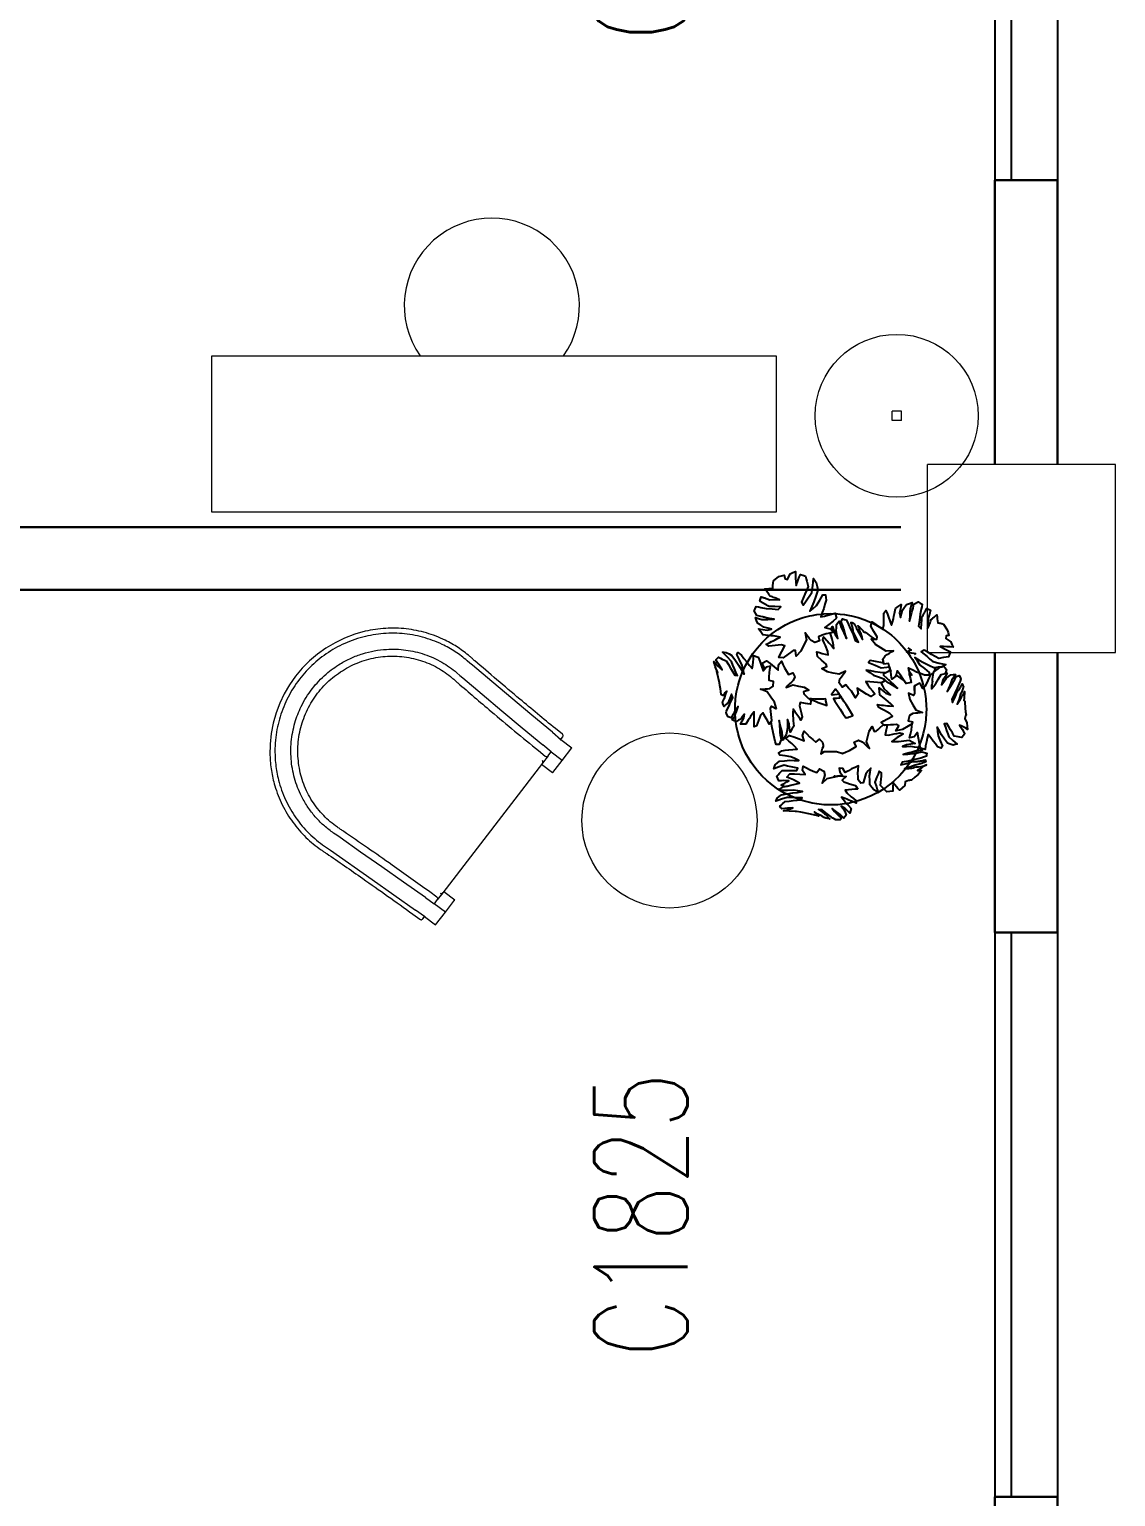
# Model space of a CAD drawing. Header units: inches. Extents: x 675 to 51927, y 19035 to 68555.
# Drawn here: x 40539 to 44005, y 31198 to 35879 of the extents above; entities that cross this region are included whole.
import ezdxf

# ---------------------------------------------------------------- set-up
doc = ezdxf.new("R2010")
doc.units = ezdxf.units.IN
doc.header["$LTSCALE"] = 0.5
doc.header["$MEASUREMENT"] = 0
for name, color, linetype in [('00 plants', 87, 'Continuous'), ('Window Exterior', 2, 'Continuous'), ('WINDOW_TEXT', 7, 'Continuous')]:
    doc.layers.add(name, color=color, linetype=linetype)
for name, color, linetype, lineweight in [('00I-FURN', 30, 'Continuous', 9), ('A-DETL-GENF', 92, 'Continuous', 5), ('Column', 192, 'Continuous', 13), ('G-IMPT', 8, 'Continuous', 9), ('Wall', 113, 'Continuous', 50)]:
    doc.layers.add(name, color=color, linetype=linetype, lineweight=lineweight)
doc.styles.add('_TCH_WINDOW', font='SIMPLEX', dxfattribs={"height": 3.5, "bigfont": 'GBCBIG'})

# ---------------------------------------------------------------- blocks, each defined once
blk = doc.blocks.new('$WINLIB2D$00000004')
at = {"color": 0}
for points in [[(-0.5, 0.5), (-0.5, -0.5)], [(-0.5, 0.5), (0.5, 0.5)], [(0.5, -0.5), (0.5, 0.5)], [(-0.5, 0.2406), (0.5, 0.2406)], [(-0.5, -0.5), (0.5, -0.5)]]:
    blk.add_lwpolyline(points, dxfattribs=at)

msp = doc.modelspace()

# ---------------------------------------------------------------- linework, layer by layer
at = {"layer": '00 plants', "flags": 128}
for points in [[(43113.9, 34000.6), (43103.6, 33991), (43090.4, 33980.9), (43077.1, 33970.6), (43094.6, 33966.9), (43105.1, 33955.8), (43093.2, 33953.3), (43081.4, 33950.6), (43069, 33946.2), (43056.7, 33941.6), (43060.7, 33928.1), (43045.1, 33923.1), (43033.3, 33929), (43028.5, 33935.2), (43023.8, 33941.4), (43019.2, 33947.5), (43014.6, 33953.6), (43018.5, 33931.4), (43009.6, 33913.5), (43000.9, 33895.9), (42985.8, 33879.8), (42984, 33898.1), (42975.9, 33897.5), (42968, 33891.7), (42960.2, 33885.9), (42944.5, 33873.8), (42930.3, 33875.1), (42935, 33884.5), (42939.7, 33893.9), (42949.3, 33912.7), (42938.2, 33915.5), (42918.6, 33913.2), (42908.7, 33912.2), (42898.5, 33911.2), (42889.6, 33917.6), (42895.5, 33920.4), (42901.3, 33923.2), (42907, 33926), (42912.6, 33928.9), (42918.2, 33931.7), (42923.7, 33934.5), (42934.7, 33940.2), (42923.9, 33942.1), (42913.2, 33944.1), (42904.8, 33944.9), (42896.5, 33945.8), (42879.7, 33947.7), (42872.7, 33957), (42865.9, 33966.3), (42879.2, 33964.5), (42892.7, 33962.7), (42907.5, 33966.1), (42894.9, 33968.9), (42882.5, 33971.8), (42873, 33978), (42863.8, 33984.1), (42859.5, 33993.4), (42855.6, 34002.5), (42865.7, 33999.4), (42876.4, 33996.2), (42885.9, 33996.5), (42895.5, 33996.7), (42915.1, 33997.1), (42900.7, 34000.2), (42886.5, 34003.3), (42883.1, 34004), (42881.3, 34004.4), (42879.6, 34004.8), (42872.9, 34006.3), (42859.7, 34009.1), (42851.5, 34023.8), (42854.5, 34030.9), (42857.7, 34037.9), (42865.5, 34036.5), (42873.5, 34034.9), (42890.1, 34031.5), (42909.1, 34030), (42928.6, 34028), (42936.4, 34037), (42917.8, 34037.6), (42908.6, 34037.7), (42899.6, 34037.7), (42895.6, 34040), (42891.7, 34042.3), (42887.9, 34044.5), (42886, 34045.5), (42884.1, 34046.6), (42882.2, 34047.7), (42880.3, 34048.7), (42878.5, 34049.7), (42876.6, 34050.7), (42874.8, 34051.7), (42873, 34052.7), (42871.2, 34053.7), (42869.4, 34054.7), (42871.4, 34061.9), (42873.9, 34069.1), (42877.1, 34068.1), (42878.7, 34067.6), (42880.4, 34067.1), (42882, 34066.5), (42883.6, 34066), (42885.3, 34065.4), (42886.9, 34064.8), (42888.6, 34064.2), (42890.2, 34063.6), (42893.5, 34062.4), (42896.9, 34061.1), (42900.2, 34059.7), (42916.3, 34059.8), (42932.7, 34059), (42925, 34062.5), (42921.3, 34064.2), (42917.5, 34065.7), (42913.8, 34067.2), (42910.1, 34068.6), (42906.3, 34069.9), (42902.6, 34071.1), (42901.5, 34072.6), (42900.4, 34074.1), (42899.3, 34075.6), (42898.3, 34077.1), (42894.1, 34083), (42890, 34088.7), (42889, 34090.1), (42888, 34091.4), (42886.9, 34092.8), (42885.9, 34094.1), (42892.2, 34094.7), (42898.5, 34095.3), (42904.8, 34095.8), (42911, 34096.2), (42911.2, 34099.2), (42911.2, 34100.7), (42911.3, 34102.2), (42911.4, 34103.7), (42911.6, 34105.2), (42911.7, 34106.6), (42911.8, 34108.1), (42912, 34109.6), (42912.1, 34111.1), (42912.3, 34112.5), (42912.5, 34114), (42912.7, 34115.4), (42912.9, 34116.9), (42913.2, 34118.4), (42913.4, 34119.8), (42930, 34133.6), (42938.9, 34136), (42947.6, 34138.3), (42947.9, 34136.8), (42948.1, 34135.4), (42948.4, 34134), (42948.7, 34132.5), (42949, 34131.1), (42949.4, 34129.6), (42949.7, 34128.1), (42950.1, 34126.6), (42958.1, 34124.6), (42966.8, 34142.6), (42975.1, 34146.4), (42983.5, 34150), (42983.5, 34139), (42984, 34127.8), (42984.6, 34116.5), (42985.4, 34105), (42992.5, 34122.6), (42995.8, 34131.5), (42999.1, 34140.5), (43007, 34137.5), (43015.3, 34134.3), (43017.6, 34126.3), (43019.8, 34118.3), (43024.2, 34102.1), (43018.8, 34089.5), (43013.5, 34077), (43008.3, 34064.4), (43003.1, 34051.8), (43008.4, 34042.4), (43015.2, 34052.7), (43022, 34062.8), (43028.8, 34072.9), (43035.7, 34083), (43038.4, 34104.9), (43039.7, 34116), (43040.9, 34127.3), (43045.5, 34120.9), (43050, 34114.5), (43052.4, 34102.3), (43054.7, 34090.3), (43048.5, 34071.2), (43042.5, 34052.4), (43035.7, 34037.8), (43029.1, 34023), (43040, 34032.1), (43051, 34041.1), (43060.9, 34058.1), (43071.1, 34075.1), (43078.8, 34075), (43081.2, 34058.3), (43077.3, 34045), (43073.5, 34031.8), (43068.7, 34018.5), (43064, 34005.1), (43075.6, 34007.5), (43087.1, 34009.8), (43098.6, 34013.1), (43110, 34016.4)], [(43401.1, 33710.1), (43401, 33699), (43399.4, 33676.7), (43396.1, 33654.7), (43391.3, 33632.9), (43387.9, 33621.5), (43384.9, 33611.5), (43376.9, 33590.7), (43367.4, 33570.5), (43356.5, 33551.1), (43349.7, 33540.6), (43344.2, 33532.5), (43330.6, 33514.8), (43315.7, 33498.2), (43299.7, 33482.8), (43289.5, 33474.3), (43282.5, 33468.5), (43264.4, 33455.5), (43245.4, 33443.9), (43239.8, 33441), (43225.5, 33433.7), (43212.7, 33428.2), (43205, 33425), (43183.9, 33417.8), (43162.3, 33412.2), (43155.5, 33410.9), (43140.4, 33408.1), (43118.3, 33405.7), (43096, 33404.8), (43073.7, 33405.7), (43066.1, 33406.5), (43051.5, 33408.1), (43036.4, 33410.9), (43029.6, 33412.2), (43008, 33417.8), (42986.9, 33425), (42979.2, 33428.2), (42966.4, 33433.7), (42952.1, 33441), (42946.6, 33443.9), (42927.5, 33455.5), (42909.4, 33468.5), (42902.4, 33474.3), (42892.3, 33482.8), (42876.2, 33498.2), (42861.3, 33514.8), (42847.7, 33532.5), (42842.3, 33540.6), (42835.4, 33551.1), (42824.5, 33570.5), (42815, 33590.7), (42807.1, 33611.5), (42804, 33621.5), (42800.6, 33632.9), (42795.8, 33654.7), (42792.5, 33676.7), (42790.9, 33699), (42790.9, 33710.1), (42790.9, 33721.3), (42792.5, 33743.5), (42795.8, 33765.6), (42800.6, 33787.3), (42804, 33798.7), (42807.1, 33808.7), (42815, 33829.5), (42824.5, 33849.7), (42835.4, 33869.1), (42842.3, 33879.6), (42847.7, 33887.7), (42861.3, 33905.4), (42876.2, 33922), (42892.3, 33937.5), (42902.4, 33946), (42909.4, 33951.7), (42927.5, 33964.7), (42946.6, 33976.3), (42952.1, 33979.2), (42966.4, 33986.5), (42979.2, 33992), (42986.9, 33995.2), (43008, 34002.4), (43029.6, 34008.1), (43036.4, 34009.4), (43051.5, 34012.1), (43066.1, 34013.7), (43073.7, 34014.6), (43096, 34015.4), (43118.3, 34014.6), (43125.9, 34013.7), (43140.4, 34012.1), (43155.5, 34009.4), (43162.3, 34008.1), (43183.9, 34002.4), (43205, 33995.2), (43212.7, 33992), (43225.5, 33986.5), (43239.8, 33979.2), (43245.4, 33976.3), (43264.4, 33964.7), (43282.5, 33951.7), (43289.5, 33946), (43299.7, 33937.5), (43315.7, 33922), (43330.6, 33905.4), (43344.2, 33887.7), (43349.7, 33879.6), (43356.5, 33869.1), (43367.4, 33849.7), (43376.9, 33829.5), (43384.9, 33808.7), (43387.9, 33798.7), (43391.3, 33787.3), (43396.1, 33765.6), (43399.4, 33743.5), (43401, 33721.3)], [(42923.3, 33712), (42916.6, 33733), (42905.1, 33749.2), (42893.1, 33765.7), (42871.9, 33773.9), (42879.1, 33774.5), (42886.3, 33775), (42893.8, 33775.7), (42901.5, 33776.5), (42912, 33783.3), (42913.9, 33798.5), (42899.5, 33801.8), (42900, 33814), (42900.4, 33826.1), (42902.2, 33836.8), (42904, 33847.4), (42889.6, 33844.5), (42886, 33840), (42882.6, 33846.4), (42876.9, 33856.9), (42890.8, 33864.6), (42902.4, 33856.4), (42915.3, 33845.5), (42928.3, 33834.7), (42929, 33852.1), (42939, 33863.7), (42943.7, 33852.9), (42948.3, 33842.1), (42954.8, 33831.4), (42961.1, 33820.9), (42974.7, 33826.8), (42981.3, 33813.7), (42976.2, 33802), (42970.5, 33796.5), (42964.9, 33791), (42959.4, 33785.5), (42954.1, 33780), (42975.2, 33788.4), (42993.3, 33784.3), (43010.8, 33780.5), (43026.5, 33771.5), (43009.3, 33765.6), (43010.2, 33758.8), (43015.8, 33753.5), (43021.3, 33748.3), (43032.1, 33738.5), (43031.2, 33726), (43023.3, 33727.1), (43015.1, 33728.4), (42998.1, 33731.5), (42996.6, 33720.8), (43000.6, 33703.8), (43002.6, 33695.1), (43004.6, 33686.1), (43000.6, 33675.7), (42997.5, 33680.3), (42994.4, 33684.8), (42991.3, 33689.2), (42988.2, 33693.5), (42985.1, 33697.8), (42982, 33702), (42975.7, 33710.5), (42975.5, 33700), (42975.3, 33689.4), (42975.9, 33681.3), (42976.6, 33673.1), (42978.2, 33656.4), (42972.2, 33646.5), (42966.5, 33636.5), (42964.8, 33650.3), (42963.5, 33664.1), (42958, 33677.1), (42958, 33664.1), (42958.4, 33651.1), (42955.8, 33639.5), (42953.7, 33628), (42948.3, 33619.9), (42943.3, 33611.9), (42942, 33624.1), (42941.2, 33636.3), (42938.4, 33645.8), (42935.9, 33655.3), (42931.5, 33674.4), (42932.1, 33659.1), (42933.3, 33643.9), (42933.6, 33640.1), (42933.8, 33638.2), (42934, 33636.3), (42934.9, 33628.8), (42937.4, 33613.7), (42931.8, 33597.7), (42926.5, 33597.6), (42921.4, 33597.6), (42918.7, 33607.2), (42916.4, 33616.9), (42912.8, 33636.1), (42908.3, 33656.3), (42905.8, 33671.4), (42907.7, 33674), (42905.7, 33693.7), (42904.6, 33703.4), (42903.5, 33713), (42906.7, 33720)], [(43098.5, 33756.3), (43100.2, 33756.5), (43108.5, 33757.4), (43116.6, 33758.5), (43122.4, 33759.3), (43119.5, 33763.2), (43115.2, 33769.1), (43111.3, 33774), (43107.2, 33769.1), (43102.6, 33762.9), (43098.8, 33756.9)], [(43124.2, 33752.6), (43123.7, 33745.6), (43115.7, 33744.9), (43107.6, 33744.2), (43105.2, 33744.1), (43105, 33743.1), (43109.4, 33735.7), (43117.3, 33723), (43125.8, 33710), (43134.7, 33696.7), (43144.2, 33683.2), (43144.2, 33683.2), (43147.1, 33683.5), (43150.9, 33684.3), (43154.9, 33685.5), (43159.3, 33687), (43163.9, 33688.9), (43166.5, 33690.1), (43162.9, 33696), (43156.7, 33706.4), (43150.6, 33716.3), (43144.9, 33725.5), (43139.3, 33734.2), (43134, 33742.3), (43128.9, 33749.9), (43124.5, 33756.3)], [(43080.7, 33742.9), (43074, 33742.7), (43056.6, 33742.7), (43045.5, 33742.8), (43034.3, 33743.2), (43027.9, 33743.5), (43033.8, 33740.9), (43041.7, 33737.6), (43049.2, 33734.6), (43056.2, 33731.9), (43062.8, 33729.4), (43068.9, 33727.2), (43074.6, 33725.2), (43079.9, 33723.5), (43083.7, 33722.4), (43083.1, 33725.3), (43080.2, 33737.1), (43080.2, 33740.7)], [(43182.9, 33455.3), (43173, 33454.9), (43163, 33454.1), (43142.5, 33451.8), (43147.4, 33443.1), (43161.6, 33431.2), (43168.8, 33425.2), (43176.1, 33419.1), (43177.1, 33411), (43171.1, 33413.5), (43165.3, 33415.9), (43159.5, 33418.3), (43153.7, 33420.6), (43147.9, 33422.8), (43142.2, 33425), (43130.8, 33429.3), (43136.3, 33421.7), (43141.7, 33414.3), (43146.6, 33408.9), (43151.5, 33403.6), (43161.2, 33393.3), (43158.9, 33385.8), (43156.7, 33378.9), (43149, 33386.4), (43141.3, 33394.5), (43128.9, 33401.4), (43135.2, 33393.2), (43141.4, 33385.4), (43143.3, 33378.2), (43145.2, 33371.8), (43141.5, 33367), (43137.8, 33363), (43132.8, 33367.9), (43127.7, 33373.6), (43120.9, 33378.1), (43114.2, 33382.9), (43100.7, 33393.3), (43108.1, 33384.4), (43115.6, 33376.2), (43117.4, 33374.3), (43118.3, 33373.3), (43119.2, 33372.4), (43122.9, 33368.9), (43130.2, 33362.9), (43126.1, 33357.5), (43119.2, 33357.5), (43112.1, 33357.8), (43107.3, 33360.1), (43102.5, 33363), (43093, 33370.1), (43080.9, 33379.2), (43069, 33389.6), (43057.2, 33390.8), (43069.5, 33381.3), (43075.8, 33376.9), (43082.1, 33372.9), (43083.3, 33370.7), (43084.5, 33368.7), (43085.7, 33366.9), (43086.4, 33366.1), (43087.1, 33365.3), (43087.7, 33364.5), (43088.4, 33363.8), (43089.1, 33363.2), (43089.8, 33362.5), (43090.5, 33362), (43091.3, 33361.5), (43092, 33361), (43092.8, 33360.6), (43086.7, 33361.5), (43080.6, 33363), (43078.7, 33363.5), (43077.7, 33363.7), (43076.8, 33364), (43075.9, 33364.4), (43075, 33364.7), (43074.1, 33365.1), (43073.3, 33365.5), (43072.4, 33365.9), (43071.5, 33366.4), (43069.9, 33367.4), (43068.3, 33368.5), (43066.7, 33369.7), (43055.1, 33375.8), (43044.1, 33383), (43047.1, 33378.9), (43048.6, 33377.1), (43050.3, 33375.4), (43051.9, 33373.9), (43053.7, 33372.5), (43054.5, 33371.9), (43057.3, 33371.6), (43057.1, 33371.1), (43057, 33370.7), (43056.9, 33370.4), (43057.6, 33370), (43057.5, 33369.7), (43057.4, 33369.4), (43057.2, 33369.2), (43057.1, 33369.1), (43056.8, 33369.1), (43054.8, 33369.7), (43031.5, 33375.1), (43001.1, 33381.3), (42987.1, 33383.4), (42982, 33384), (42963.9, 33385.5), (42954.6, 33385.7), (42945.6, 33386.1), (42952.9, 33387.7), (42960.3, 33389.8), (42967.7, 33392.5), (42975.2, 33395.6), (42957.8, 33394.1), (42949.1, 33393.1), (42940.4, 33391.9), (42936.9, 33395.9), (42933.4, 33400.7), (42937.7, 33404.5), (42942, 33408.4), (42950.8, 33416.1), (42963.5, 33417.3), (42976.2, 33418.6), (42988.9, 33420), (43001.6, 33421.6), (43004.9, 33428), (42992.9, 33428), (42980.9, 33428.1), (42968.9, 33428.5), (42957, 33428.9), (42939.3, 33423.1), (42930.4, 33420), (42921.2, 33416.6), (42922.9, 33421.6), (42924.6, 33426.4), (42931.9, 33432), (42939.1, 33437.3), (42957.1, 33440.1), (42974.9, 33443.2), (42990.2, 33444.9), (43005.7, 33447.3), (42991.5, 33449.6), (42977.4, 33452), (42958.3, 33451.3), (42939.2, 33451.3), (42934.1, 33455.6), (42944.6, 33462.1), (42956.9, 33464.6), (42969.2, 33467.6), (42982.5, 33470.8), (42996, 33474.8), (42986.3, 33479.8), (42976.7, 33484.7), (42966.4, 33489), (42956.1, 33493.2), (42965.9, 33503.7), (42980.5, 33503.9), (42997.5, 33502.9), (43014.7, 33501.9), (43006.1, 33514.4), (43008.4, 33528.1), (43018.3, 33522.9), (43028.2, 33517.6), (43039.9, 33513), (43051.6, 33508.1), (43060.1, 33519.7), (43074, 33512.4), (43076.8, 33500.6), (43074.8, 33493.6), (43072.8, 33486.8), (43070.9, 33480.2), (43069, 33473.8), (43084.2, 33489.2), (43104, 33493.6), (43123.5, 33497.5), (43145.5, 33495.3), (43132.2, 33483.9), (43137.6, 33478.3), (43147, 33475.6), (43156.4, 33472.7), (43175.2, 33466.6)]]:
    msp.add_lwpolyline(points, close=True, dxfattribs=at)
for points in [[(43344.4, 33842.2), (43346.1, 33830.4), (43347.7, 33818.6), (43350.3, 33806.8), (43353, 33795), (43336.8, 33792.8), (43327.7, 33804.2), (43318.2, 33818.5), (43308.5, 33832.9), (43303.3, 33815.8), (43290.9, 33806.6), (43289.2, 33818.7), (43287.4, 33830.8), (43283.8, 33843.6), (43280.1, 33856.3), (43265.7, 33853.8), (43262.1, 33869.9), (43269.4, 33881.1), (43276.3, 33885.2), (43283.1, 33889.2), (43289.8, 33893.1), (43296.4, 33896.9), (43273.4, 33895.5), (43256.1, 33906.2), (43239.2, 33916.8), (43224.7, 33933.5), (43243.4, 33933.4), (43243.7, 33941.4), (43238.9, 33949.9), (43234, 33958.3), (43224, 33975.1), (43227.1, 33989.1), (43235.6, 33983.5), (43244.3, 33977.8), (43261.8, 33966.3), (43265.8, 33977), (43265.4, 33996.7), (43265.3, 34006.8), (43265.3, 34017), (43272.3, 34025.2), (43274.5, 34019.1), (43276.7, 34013), (43279, 34007), (43281.3, 34001.1), (43283.5, 33995.3), (43285.8, 33989.5), (43290.4, 33978), (43293.3, 33988.5), (43296.1, 33998.9), (43297.6, 34007.2), (43299.1, 34015.5), (43302.2, 34032), (43311.6, 34038), (43321, 34043.9), (43318.5, 34030.8), (43315.8, 34017.5), (43318.1, 34002.4), (43321.7, 34014.7), (43325.3, 34026.7), (43331.8, 34035.6), (43338, 34044.2), (43346.9, 34047.6), (43355.6, 34050.6), (43352.4, 34040.7), (43349, 34030.4), (43348.8, 34020.9), (43348.5, 34011.2), (43347.6, 33991.6), (43351.5, 34005.7), (43355.2, 34019.5), (43356.1, 34022.9), (43356.5, 34024.6), (43356.9, 34026.3), (43358.6, 34032.9), (43361.6, 34045.8), (43375, 34052.7), (43381.4, 34049), (43387.6, 34045.1), (43386.4, 34037.3), (43384.9, 34029.4), (43381.3, 34013.2), (43379.2, 33994.3), (43376.3, 33975), (43384.3, 33966.3), (43385.8, 33984.9), (43386.4, 33994), (43386.7, 34003.1), (43389, 34006.8), (43391.1, 34010.5), (43393.2, 34014.2), (43394.2, 34016), (43395.2, 34017.8), (43396.1, 34019.6), (43397, 34021.3), (43397.9, 34023.1), (43398.8, 34024.9), (43399.7, 34026.6), (43400.5, 34028.4), (43401.3, 34030.1), (43402.1, 34031.8), (43408.2, 34029.1), (43414.3, 34026), (43413.5, 34022.8), (43413.1, 34021.2), (43412.7, 34019.6), (43412.3, 34018), (43411.9, 34016.4), (43411.4, 34014.8), (43411, 34013.2), (43410.5, 34011.6), (43410, 34010), (43408.9, 34006.8), (43407.8, 34003.6), (43406.6, 34000.3), (43406.3, 33984.1), (43405, 33967.9), (43408.5, 33975.2), (43410.1, 33978.8), (43411.6, 33982.4), (43413, 33986), (43414.3, 33989.6), (43415.4, 33993.2), (43416.4, 33996.9), (43417.7, 33997.9), (43419, 33998.8), (43420.3, 33999.8), (43421.5, 34000.7), (43426.2, 34004.4), (43430.5, 34008), (43431.5, 34009), (43432.4, 34009.9), (43433.4, 34010.8), (43434.3, 34011.8), (43435.2, 34005.3), (43436.1, 33998.9), (43436.9, 33992.5), (43437.5, 33986.2), (43439.9, 33985.8), (43441.1, 33985.6), (43442.2, 33985.4), (43443.4, 33985.1), (43444.5, 33984.9), (43445.7, 33984.6), (43446.8, 33984.4), (43447.9, 33984.1), (43449, 33983.8), (43450.1, 33983.5), (43451.2, 33983.2), (43452.2, 33982.9), (43453.3, 33982.6), (43454.3, 33982.2), (43455.4, 33981.9), (43467.2, 33963.9), (43470.3, 33954.7), (43473.2, 33945.6), (43472.2, 33945.5), (43471.1, 33945.3), (43470.1, 33945.1), (43469, 33945), (43467.9, 33944.8), (43466.7, 33944.5), (43465.6, 33944.3), (43464.4, 33944.1), (43463.1, 33936.1), (43478.9, 33925.7), (43482.8, 33916.9), (43486.5, 33908.1), (43476.6, 33909.1), (43466.5, 33909.8), (43456.1, 33910.2), (43445.4, 33910.6), (43461.6, 33901.8), (43469.7, 33897.5), (43478, 33893.3), (43475, 33885.7), (43471.7, 33877.7), (43464, 33876.2), (43456.2, 33874.8), (43440.6, 33872.1), (43429, 33878.7), (43417.4, 33885.2), (43405.8, 33891.8), (43394.1, 33898.2), (43384.7, 33893.8), (43394.1, 33886.1), (43403.3, 33878.2), (43412.5, 33870.4), (43421.6, 33862.4), (43442.2, 33857.6), (43452.7, 33855.2), (43463.4, 33852.8), (43457, 33848.9), (43450.5, 33845), (43438.7, 33843.9), (43427.2, 33842.8)], [(43269.9, 33825.9), (43253.7, 33827.8), (43237.3, 33829.4), (43223.5, 33832.5), (43209.2, 33835.3), (43220.8, 33827.2), (43232.2, 33819), (43248.8, 33813.5), (43265.2, 33807.5), (43268.1, 33800.4), (43257.1, 33794.7), (43245.7, 33795.6), (43233.9, 33796.2), (43221.2, 33797.5), (43207.8, 33798.6), (43214.5, 33788.4), (43221.3, 33778.4), (43228.9, 33768.6), (43236.6, 33759), (43223.9, 33751.3), (43210.6, 33758.3), (43195.6, 33767.7), (43180.4, 33777.2), (43183.1, 33759.8), (43175.5, 33746.7), (43168.6, 33757.1), (43161.8, 33767.5), (43153.2, 33777.8), (43144.6, 33788.2), (43132.2, 33780.5), (43122.8, 33794), (43125.3, 33807.1), (43130, 33813.4), (43134.5, 33819.6), (43138.9, 33825.6), (43143.1, 33831.5), (43123.4, 33821.9), (43104.1, 33825.6), (43085.3, 33829.4), (43067.1, 33839.8), (43083.4, 33846.4), (43081, 33854.1), (43074, 33860.3), (43067, 33866.5), (43053.3, 33878.9), (43051.3, 33893.1), (43060, 33890.7), (43068.9, 33888.3), (43087.5, 33883.6), (43086.7, 33894.9), (43079, 33913.1), (43075.1, 33922.3), (43071.1, 33931.7), (43073.2, 33941.6), (43077.4, 33936.7), (43081.6, 33931.8), (43085.7, 33927.1), (43089.9, 33922.4), (43094, 33917.8), (43098.1, 33913.3), (43106.4, 33904.2), (43104.5, 33914.8), (43102.6, 33925.4), (43100.3, 33933.5), (43098.1, 33941.6), (43094.5, 33953.5), (43105.1, 33955.8), (43096.9, 33964.4), (43097.8, 33966.2), (43102.1, 33974.5), (43106.3, 33961.8), (43110.1, 33948.9), (43118.4, 33935.9), (43115.9, 33948.3), (43113.2, 33960.4), (43113.9, 33970.5), (43114.3, 33980.1), (43118.8, 33985.9), (43122.9, 33991.2), (43126.1, 33981.5), (43128.9, 33971.3), (43133.4, 33962.6), (43137.7, 33953.8), (43145.8, 33935.7), (43142.4, 33949.8), (43138.6, 33963.4), (43137.6, 33966.8), (43137.1, 33968.4), (43136.6, 33970), (43134.4, 33976.5), (43129.6, 33988.7), (43133.7, 33998.5), (43139.5, 33997), (43145.1, 33995.2), (43149.2, 33988.3), (43152.9, 33981), (43159.5, 33965.7), (43167.4, 33948.2), (43174.4, 33929.8), (43184.1, 33924.5), (43176.4, 33941.7), (43172.3, 33950.1), (43168, 33958.3), (43167.5, 33962.2), (43166.9, 33966.1), (43166.1, 33969.9), (43165.7, 33971.7), (43165.2, 33973.6), (43164.7, 33975.4), (43164.2, 33977.2), (43163.6, 33978.9), (43163, 33980.7), (43162.4, 33982.4), (43161.7, 33984.1), (43161, 33985.8), (43160.2, 33987.4), (43164.4, 33986.5), (43168.5, 33985.1), (43170.4, 33982.3), (43171.4, 33980.9), (43172.3, 33979.4), (43173.2, 33978), (43174, 33976.5), (43174.8, 33975.1), (43175.6, 33973.6), (43176.4, 33972.1), (43177.2, 33970.6), (43178.6, 33967.5), (43179.9, 33964.5), (43181.2, 33961.3), (43189.9, 33947), (43197.4, 33932.2), (43195.9, 33939.7), (43194.9, 33943.3), (43193.8, 33946.9), (43192.6, 33950.5), (43191.3, 33954), (43189.7, 33957.4), (43188.1, 33960.8), (43188.1, 33961.9), (43188, 33963.1), (43187.9, 33964.2), (43187.8, 33965.2), (43186.9, 33969.3), (43185.2, 33973.1), (43184.7, 33974), (43184.1, 33974.9), (43183.4, 33975.7), (43182.7, 33976.6), (43187.9, 33971.6), (43193.1, 33966.5), (43198.1, 33961.4), (43202.9, 33956.3), (43203.8, 33956.4), (43204.2, 33956.4), (43204.6, 33956.4), (43204.9, 33956.4), (43205.3, 33956.4), (43205.6, 33956.3), (43205.9, 33956.3), (43206.2, 33956.2), (43206.4, 33956.1), (43206.7, 33956), (43206.9, 33955.9), (43207.1, 33955.7), (43207.3, 33955.5), (43207.6, 33955.2), (43223.7, 33942.4), (43233.3, 33935.9), (43236.9, 33933.4), (43224.7, 33933.5)], [(43341.5, 33906.2), (43353.1, 33899), (43351.8, 33898.5), (43345, 33895.9), (43337.8, 33893.1), (43353.1, 33890.1), (43360.8, 33888.7), (43366.3, 33887.9), (43361.7, 33885.2)], [(42907.7, 33674), (42899.8, 33662.8), (42894.9, 33672), (42889.8, 33681.1), (42879, 33699.1), (42872.1, 33691.7), (42865.8, 33674.5), (42862.6, 33665.8), (42859.4, 33657.1), (42851.2, 33653.6), (42851.4, 33659.9), (42851.5, 33666.1), (42851.5, 33672.2), (42851.5, 33678.3), (42851.5, 33684.3), (42851.4, 33690.3), (42851.2, 33702.2), (42845.6, 33694.7), (42840, 33687.3), (42836.3, 33681), (42832.7, 33674.9), (42825.6, 33662.7), (42816.5, 33662.6), (42807.9, 33662.6), (42813.1, 33671.9), (42818.8, 33681.4), (42821.2, 33694.9), (42814.9, 33686.6), (42808.8, 33678.5), (42801.6, 33674.8), (42795, 33671.3), (42787.8, 33673.5), (42781.2, 33676.1), (42785.2, 33681.8), (42789.9, 33687.9), (42792.2, 33695.3), (42794.9, 33702.9), (42800.8, 33718.4), (42794, 33708.9), (42787.8, 33699.8), (42786.4, 33697.6), (42785.7, 33696.5), (42785, 33695.4), (42782.3, 33691.2), (42777.8, 33683.2), (42768.3, 33686.4), (42764.9, 33693.1), (42761.9, 33700), (42763.4, 33704.5), (42765.5, 33709.3), (42770.7, 33719.4), (42776.4, 33732.8), (42783.3, 33746.7), (42779.6, 33758), (42773.9, 33744), (42771.4, 33737.1), (42769.2, 33730.3), (42767, 33728.8), (42764.9, 33727.3), (42763, 33725.8), (42762, 33725.1), (42761.2, 33724.4), (42760.4, 33723.8), (42759.6, 33723.1), (42758.8, 33722.4), (42758.1, 33721.8), (42757.5, 33721.2), (42756.9, 33720.5), (42756.3, 33719.9), (42755.7, 33719.3), (42753.2, 33725.8), (42751.1, 33732.6), (42751.5, 33734.1), (42751.8, 33734.8), (42752, 33735.6), (42752.3, 33736.3), (42752.7, 33737.1), (42753, 33737.8), (42753.4, 33738.6), (42753.8, 33739.3), (42754.2, 33740.1), (42755.2, 33741.6), (42756.2, 33743.1), (42757.4, 33744.7), (42760.4, 33756.6), (42764.5, 33768.3), (42760.7, 33764.8), (42759, 33763), (42757.4, 33761.2), (42756, 33759.4), (42754.7, 33757.6), (42753.6, 33755.8), (42752.6, 33753.9), (42751.8, 33754.2), (42751.1, 33754.5), (42750.4, 33754.7), (42749.8, 33755), (42747.8, 33756.4), (42746.6, 33757.9), (42746.4, 33758.3), (42746.2, 33758.7), (42746.1, 33759), (42745.6, 33764), (42745.1, 33768.5), (42744.7, 33772.9), (42744.4, 33777.4), (42743.7, 33779.7), (42743.4, 33780.9), (42743.1, 33782), (42742.9, 33783.2), (42742.6, 33784.4), (42742.4, 33785.7), (42741, 33794.5), (42733.7, 33826.7), (42733.4, 33827.5), (42733.1, 33828.4), (42732.9, 33829.3), (42732.7, 33830.3), (42732.6, 33831.2), (42732.5, 33832.2), (42734.7, 33826.8), (42734.9, 33828.8), (42727.6, 33846.8), (42725.2, 33854.7), (42723, 33862.5), (42728.9, 33855.6), (42735.2, 33848.9), (42742.1, 33842.4), (42749.3, 33836), (42739.9, 33851.9), (42735, 33859.8), (42729.9, 33867.5), (42733.4, 33871.6), (42737.6, 33876), (42743.8, 33873.1), (42750, 33870.2), (42762.4, 33864.2), (42769.3, 33852.6), (42776.2, 33841.2), (42783.2, 33829.8), (42790.4, 33818.4), (42798.8, 33817.3), (42793.7, 33828.4), (42788.8, 33839.6), (42784, 33850.8), (42779.4, 33862.1), (42765.2, 33876.9), (42757.9, 33884.3), (42750.4, 33891.8), (42756.4, 33891.8), (42762.5, 33891.6), (42771.8, 33886.5), (42780.8, 33881.3), (42791.7, 33865.3), (42802.9, 33849.6), (42811.1, 33836), (42820, 33822.5), (42816.7, 33836.2), (42813.6, 33849.9), (42804.8, 33867.3), (42796.5, 33885.3), (42799.1, 33891.2), (42811, 33883.2), (42819, 33872.5), (42827.4, 33862), (42836.1, 33850.9), (42845.4, 33840), (42847.1, 33850.3), (42848.7, 33860.5), (42849.4, 33871.1), (42850.1, 33881.7), (42864.7, 33876.4), (42870, 33863.5), (42875, 33848.1), (42880.1, 33832.5), (42889.6, 33844.5)], [(43262.1, 33869.9), (43264.9, 33857.3), (43255.7, 33859.2), (43244.5, 33861.5), (43233.1, 33863.8), (43221.7, 33865.9), (43216.6, 33858.9), (43227, 33854.8), (43237.3, 33850.7), (43247.4, 33846.4), (43257.4, 33842.1), (43274.5, 33844.2), (43283.2, 33845.3), (43283.3, 33845.3), (43283.8, 33843.6), (43286, 33835.5), (43285.9, 33835.4), (43277.8, 33830.6)], [(43347.7, 33818.6), (43346.9, 33824.6), (43355, 33819.3), (43349.7, 33826.2), (43347, 33829.6), (43346, 33830.7), (43344.4, 33842.2), (43357.5, 33836.1), (43370.2, 33829.9), (43382.7, 33824.8), (43395, 33819.5), (43411, 33820.3), (43411.6, 33827.9), (43396.1, 33839.8), (43380.6, 33851.4), (43372.6, 33863.3), (43364.5, 33875.2), (43378.3, 33867.1), (43391.9, 33858.8), (43409.5, 33850.9), (43427.2, 33842.8), (43431, 33843.1), (43428.8, 33838.6), (43424, 33828.7), (43438.9, 33839.5), (43445.7, 33844.5), (43450.5, 33845), (43455.7, 33848.1), (43459.3, 33843.9), (43465.2, 33836.8), (43463.2, 33829), (43462, 33824.3), (43458.3, 33823.3)], [(43420.4, 33800), (43421.1, 33806.2), (43421.9, 33812.5), (43422.7, 33818.8), (43423.6, 33825.2), (43414.8, 33820.2), (43410.5, 33811), (43406.2, 33801.8), (43397.8, 33784), (43389.9, 33775.9), (43381, 33792.8), (43380.8, 33793.2), (43376.5, 33790.9), (43366.8, 33786.4), (43363.5, 33785.1), (43363.5, 33779.6), (43363.5, 33770.3), (43363.6, 33760.9), (43359.6, 33754), (43343.7, 33761.8), (43348.2, 33741.2), (43357.9, 33724.7), (43368, 33707.8), (43388.4, 33699.6), (43381.1, 33698.9), (43373.7, 33698.1), (43366.1, 33697.3), (43358.3, 33696.6), (43346.9, 33689.7), (43343.1, 33673.6), (43357.2, 33669.6), (43356.3, 33663.8), (43342.7, 33656), (43325.4, 33646), (43304, 33640.8), (43312.9, 33657.2), (43306.1, 33661.2), (43296.4, 33660.7), (43286.8, 33660.1), (43267.7, 33658.7), (43256.9, 33667.8), (43265.7, 33673), (43274.6, 33678.1), (43292.7, 33688.6), (43285.1, 33697), (43267.5, 33705.9), (43258.6, 33710.5), (43249.6, 33715.2), (43245.4, 33725.4), (43251.9, 33724.5), (43258.2, 33723.7), (43264.5, 33722.9), (43270.8, 33722.2), (43277, 33721.5), (43283.2, 33720.8), (43295.4, 33719.6), (43287.5, 33727), (43279.5, 33734.6), (43272.7, 33739.8), (43266, 33745.1), (43252.6, 33755.8), (43251.4, 33767.3), (43250.2, 33778.7), (43260.9, 33770), (43271.7, 33761.2), (43286.2, 33756), (43276.8, 33765.2), (43267.5, 33774.3), (43262.4, 33784.5), (43257.2, 33794.5), (43257.3, 33794.8), (43268.1, 33800.4), (43265.2, 33807.5), (43266.5, 33806.1), (43274.5, 33797.8), (43283.1, 33793), (43291.7, 33787.9), (43309, 33777.6), (43298, 33788), (43287.1, 33798.2), (43284.4, 33800.7), (43283, 33801.9), (43281.7, 33803.1), (43276.3, 33808), (43265.7, 33817.4), (43265.1, 33826.5), (43269.9, 33825.9), (43277.8, 33830.6), (43285.4, 33835.1), (43286.4, 33834.3), (43287.4, 33830.8)], [(43303.3, 33815.8), (43304.3, 33819.2), (43320.2, 33808), (43331.2, 33799.8), (43336.8, 33792.8)], [(43420.4, 33800), (43419.7, 33793.9), (43419.1, 33787.7), (43417.9, 33775.5), (43424.6, 33784), (43431.1, 33792.5), (43435.6, 33799.6), (43440.1, 33806.7), (43448.9, 33821), (43458.3, 33823.3), (43467.3, 33825.7), (43460.7, 33814.1), (43453.6, 33802.6), (43449.5, 33787.8), (43457.1, 33797.9), (43464.3, 33808), (43472.3, 33814.2), (43479.6, 33820.4), (43486.9, 33820.9), (43493.7, 33821.3), (43488.6, 33812.5), (43482.8, 33803.6), (43479.4, 33794.5), (43475.7, 33785.4), (43467.7, 33767.3), (43475.9, 33779.2), (43483.5, 33791.1), (43485.3, 33794.1), (43486.2, 33795.6), (43487, 33797.1), (43490.4, 33803), (43496.3, 33814.8), (43506.3, 33818.2), (43509, 33812.9), (43511.5, 33807.5), (43509, 33799.9), (43506.1, 33792.2), (43499.1, 33777.1), (43491.4, 33759.5), (43482.4, 33742.1), (43484.9, 33731.3), (43492.6, 33748.5), (43496.1, 33757.1), (43499.3, 33765.8), (43501.9, 33768.8), (43504.4, 33771.9), (43506.7, 33775), (43507.8, 33776.5), (43508.8, 33778.1), (43509.8, 33779.7), (43510.8, 33781.3), (43511.7, 33782.9), (43512.6, 33784.5), (43513.5, 33786.2), (43514.3, 33787.8), (43515, 33789.4), (43515.8, 33791.1), (43517.9, 33787.3), (43519.6, 33783.4), (43518.8, 33780.1), (43518.3, 33778.4), (43517.9, 33776.8), (43517.4, 33775.2), (43516.9, 33773.6), (43516.3, 33772), (43515.8, 33770.4), (43515.2, 33768.8), (43514.6, 33767.2), (43513.3, 33764.1), (43511.9, 33761.1), (43510.3, 33758.1), (43505.5, 33742.1), (43499.5, 33726.5), (43504.1, 33732.7), (43506.2, 33735.8), (43508.1, 33739), (43509.9, 33742.3), (43511.6, 33745.6), (43513.2, 33749.1), (43514.6, 33752.6), (43515.4, 33753.4), (43516.2, 33754.2), (43517, 33755), (43517.7, 33755.8), (43520.1, 33759.2), (43521.8, 33762.9), (43522.1, 33763.9), (43522.4, 33765), (43522.6, 33766.1), (43522.7, 33767.2), (43522.5, 33759.9), (43522.1, 33752.7), (43521.7, 33745.6), (43521.1, 33738.5), (43521.8, 33738), (43522.1, 33737.7), (43522.3, 33737.4), (43522.6, 33737.1), (43522.8, 33736.8), (43523, 33736.6), (43523.1, 33736.3), (43523.3, 33736), (43523.4, 33735.8), (43523.4, 33735.5), (43523.5, 33735.3), (43523.5, 33735), (43523.5, 33734.7), (43523.5, 33734.3), (43524.7, 33713.8), (43526.3, 33702.3), (43527.8, 33691.1), (43527.7, 33690.9), (43527.5, 33690.7), (43527.3, 33690.5), (43527, 33690.3), (43526.7, 33690.1), (43526.4, 33689.9), (43526, 33689.8), (43525.6, 33689.6), (43524.2, 33681), (43530, 33667.1), (43531.2, 33656.5), (43532.1, 33646), (43526.6, 33649.4), (43520.6, 33652.7), (43514.1, 33656), (43507.2, 33659.5), (43515.2, 33646.1), (43519.3, 33639.4), (43523.7, 33632.8), (43519.4, 33626.2), (43514.4, 33619.6), (43508.4, 33620.7), (43502.3, 33621.8), (43490, 33624.4), (43484.2, 33634.4), (43478.4, 33644.3), (43472.5, 33654.2), (43466.4, 33664.2), (43457.8, 33663.3), (43461.8, 33652.8), (43465.5, 33642.4), (43469.2, 33632), (43472.6, 33621.7), (43485.6, 33610.4), (43492.3, 33604.7), (43499.2, 33598.8), (43492.9, 33597.4), (43486.7, 33596), (43477.6, 33598.8), (43468.9, 33601.6), (43459.4, 33614.9), (43449.7, 33628.1), (43442.8, 33640.5), (43435.4, 33653), (43437, 33639), (43438.6, 33625.1), (43445.6, 33608.9), (43452.1, 33592.8), (43448.7, 33585.9), (43437.2, 33590.3), (43430.2, 33599.3), (43422.8, 33608.5), (43415.2, 33618.9), (43407.1, 33629.5), (43404, 33617.8), (43401.1, 33606), (43398.9, 33593.8), (43396.9, 33581.6), (43382.7, 33585.9), (43379, 33600.5), (43376, 33618), (43372.9, 33635.6), (43361.7, 33621.9), (43346.9, 33618.9), (43350, 33630.9), (43353.2, 33642.9), (43355.1, 33656.3), (43357.2, 33669.6)], [(43363.5, 33770.3), (43363.5, 33779.6), (43363.5, 33785.1), (43366.8, 33786.4)], [(43424.6, 33784), (43423.1, 33782.1), (43418.2, 33778.7), (43419.1, 33787.7)], [(42956.9, 33464.6), (42948.1, 33462.8), (42947.2, 33463.2), (42937.7, 33467.9), (42943.5, 33470.8), (42949.4, 33474.2), (42955.6, 33478.1), (42962.2, 33482.2), (42946.6, 33482.3), (42938.8, 33482.2), (42930.9, 33481.9), (42927.4, 33489.1), (42924.3, 33496.8), (42928.4, 33501.4), (42932.6, 33505.9), (42941.2, 33515.1), (42952.7, 33514.8), (42964.2, 33514.6), (42975.8, 33514.5), (42987.4, 33514.5), (42991.1, 33522.3), (42980.2, 33524.4), (42969.3, 33526.6), (42958.5, 33528.9), (42947.9, 33531.3), (42931.5, 33526.2), (42923.2, 33523.4), (42914.5, 33520.5), (42916.6, 33526.7), (42918.6, 33532.7), (42925.8, 33539), (42932.7, 33545), (42949, 33546.1), (42965.3, 33547.6), (42979.5, 33547), (42994.1, 33546.8), (42981.2, 33552.7), (42968.5, 33558.7), (42951.1, 33561.1), (42933.9, 33563.9), (42929.8, 33570.4), (42939.5, 33578), (42950.9, 33579.2), (42962.6, 33580.8), (42975.4, 33581.8), (42988.7, 33583.3), (42980.3, 33592), (42971.8, 33600.6), (42962.5, 33608.8), (42953.1, 33616.9), (42964.2, 33626.7), (42978.5, 33622.3), (42995, 33615.8), (43011.7, 33609.3), (43005.8, 33625.9), (43010.9, 33640.2), (43019.6, 33631.2), (43028.2, 33622.3), (43038.6, 33613.7), (43048.9, 33605), (43059.7, 33614.9), (43069.3, 33605.5), (43071.4, 33595.9), (43071.4, 33590), (43068.8, 33584.8), (43064.9, 33567.6), (43075.9, 33575.8), (43080.8, 33575.8), (43085.7, 33575.8), (43095.6, 33575.7), (43114.7, 33575.4), (43134.1, 33568.7), (43133.8, 33568.9), (43144.8, 33573.8), (43155.7, 33578.6), (43166.5, 33585.1), (43177.3, 33591.5), (43170.9, 33604.8), (43184.3, 33611.4), (43196.5, 33606.6), (43202.3, 33601), (43208, 33595.6), (43213.7, 33590.4), (43219.4, 33585.3), (43210.6, 33605.7), (43214.7, 33623.4), (43218.6, 33640.4), (43228.1, 33655.6), (43234.2, 33639), (43241.3, 33639.8), (43246.9, 33645.2), (43252.4, 33650.6), (43262.9, 33660.8), (43275.9, 33660), (43274.6, 33652.6), (43273, 33644.8), (43269.6, 33628.4), (43280.5, 33627.2), (43298.1, 33631.2), (43307.1, 33633.3), (43316.3, 33635.4), (43326.8, 33631.8), (43322.1, 33628.8), (43317.5, 33625.8), (43312.9, 33622.7), (43308.4, 33619.6), (43304, 33616.6), (43299.6, 33613.5), (43290.9, 33607.3), (43301.6, 33607.3), (43312.4, 33607.4), (43320.7, 33608.2), (43329, 33609), (43345.8, 33611), (43355.7, 33605.7), (43365.6, 33600.7), (43351.7, 33598.5), (43337.8, 33596.8), (43324.5, 33591.1), (43337.7, 33591.6), (43350.8, 33592.3), (43362.3, 33590.3), (43373.7, 33588.8), (43381.5, 33584.1), (43389.1, 33579.9), (43377.2, 33578), (43365.1, 33576.6), (43355.6, 33573.6), (43346, 33570.9), (43326.8, 33566), (43342.1, 33567.1), (43357.3, 33568.8), (43361.1, 33569.3), (43363, 33569.6), (43364.8, 33569.9), (43372.4, 33571.1), (43387.2, 33574.2), (43402.3, 33570), (43402.1, 33565.2), (43401.8, 33560.5), (43392.5, 33557.3), (43383.1, 33554.4), (43364.2, 33549.9), (43344.1, 33544.8), (43323.8, 33540.8), (43319.3, 33532.8), (43338.2, 33537.5), (43347.5, 33540.2), (43356.8, 33543.2), (43361.9, 33543.2), (43366.9, 33543.5), (43372, 33543.9), (43374.5, 33544.1), (43377, 33544.4), (43379.5, 33544.8), (43382, 33545.2), (43384.5, 33545.6), (43387, 33546.1), (43389.5, 33546.6), (43392, 33547.2), (43394.5, 33547.8), (43397, 33548.4), (43398.6, 33545.2), (43399.9, 33542.3), (43395.6, 33540.6), (43393.4, 33539.8), (43391.3, 33539), (43389.1, 33538.2), (43387, 33537.5), (43384.8, 33536.8), (43382.7, 33536.1), (43380.6, 33535.5), (43378.4, 33534.8), (43374.2, 33533.7), (43369.9, 33532.7), (43365.6, 33531.8), (43348.6, 33525.3), (43331.3, 33520), (43340.6, 33520.7), (43345.2, 33521.2), (43349.9, 33521.9), (43354.5, 33522.7), (43359.2, 33523.7), (43363.8, 33524.9), (43368.5, 33526.2), (43370.5, 33526.2), (43372.5, 33526.3), (43374.5, 33526.4), (43376.5, 33526.6), (43384.6, 33527.8), (43392.9, 33529.9), (43395.1, 33530.6), (43397.2, 33531.3), (43399.4, 33532.1), (43401.6, 33533), (43394.3, 33528.3), (43387.1, 33523.8), (43379.9, 33519.4), (43372.7, 33515.2), (43374.4, 33514.8), (43375.2, 33514.6), (43376, 33514.4), (43376.9, 33514.3), (43377.7, 33514.2), (43378.5, 33514.1), (43379.4, 33514.1), (43380.2, 33514), (43381, 33514), (43381.8, 33514.1), (43382.7, 33514.1), (43383.5, 33514.2), (43384.3, 33514.3), (43385.1, 33514.4), (43385.9, 33514.6), (43374.7, 33501.9), (43364.4, 33493), (43354.2, 33484.4), (43352.9, 33484.1), (43351.6, 33483.9), (43350.3, 33483.6), (43349, 33483.5), (43347.7, 33483.3), (43346.4, 33483.3), (43345.1, 33483.2), (43343.8, 33483.2), (43333.1, 33478.2), (43332.1, 33466.7), (43323.8, 33459), (43315.4, 33451.6), (43310.5, 33457), (43305.4, 33462.7), (43300.2, 33468.9), (43294.9, 33475.6), (43294.3, 33462.3), (43294.1, 33455.5), (43294, 33448.6), (43284.5, 33447.5), (43274.9, 33447), (43269.9, 33451.9), (43264.9, 33456.9), (43255, 33467), (43255.9, 33476.9), (43256.7, 33486.7), (43257.6, 33496.6), (43258.4, 33506.8), (43250.2, 33512.4), (43246.9, 33503.5), (43243.6, 33494.7), (43240.4, 33486.2), (43237.1, 33477.7), (43242, 33462.1), (43244.5, 33454), (43247.1, 33445.6), (43240.5, 33449.3), (43234, 33452.9), (43227.5, 33461), (43221.1, 33468.8), (43220.5, 33483.1), (43220, 33497.7), (43221.9, 33509.9), (43223.9, 33522.6), (43215.9, 33513.2), (43207.9, 33503.9), (43203.8, 33489.5), (43199.8, 33475.6), (43192.2, 33473.9), (43183.8, 33484.5), (43183.3, 33494.7), (43182.7, 33505.4), (43183.5, 33517.1), (43184.4, 33529.5), (43173.6, 33524.7), (43162.8, 33519.8), (43152.2, 33514.1), (43141.7, 33508.2), (43134.1, 33521), (43122.6, 33521.7), (43125.4, 33510.8), (43135, 33496.4), (43123.5, 33497.5), (43111.6, 33495.1), (43107.8, 33498), (43109.1, 33494.6), (43104, 33493.6)]]:
    msp.add_lwpolyline(points, dxfattribs=at)
at = {"layer": '00I-FURN'}
for p, q in [((41121.4, 34339), (41121.4, 34837.5)), ((41121.4, 34837.5), (42921.4, 34837.5)), ((42921.4, 34837.5), (42921.4, 34339)), ((42921.4, 34339), (41121.4, 34339)), ((42208.1, 33636.5), (42234.8, 33614.1)), ((42239.7, 33630.6), (42217.5, 33648.7)), ((42233, 33611.7), (42240.8, 33621.8)), ((42234.8, 33614.1), (42240.8, 33621.8)), ((42234.8, 33614.1), (42270, 33587)), ((42163.3, 33578.3), (42185.3, 33560.4)), ((42203.8, 33573.8), (42177.1, 33596.2)), ((42194.3, 33561.4), (42203.3, 33573.2)), ((42203.8, 33573.8), (42203.7, 33573.6)), ((42238.9, 33546.5), (42203.7, 33573.6)), ((42238.9, 33546.5), (42270, 33587)), ((42176.4, 33538.1), (41858.5, 33124.9)), ((42208.7, 33507.2), (42173.4, 33534.3)), ((42194.3, 33561.4), (42176.3, 33538)), ((42194.3, 33561.4), (42176.4, 33538.1)), ((42209.5, 33508.2), (42238.9, 33546.5)), ((42208.7, 33507.3), (42209.5, 33508.2)), ((41802.5, 33109.3), (41831.1, 33089.2)), ((41839.3, 33110.6), (41816.4, 33127.3)), ((41831.6, 33089.8), (41840.6, 33101.6)), ((41858.7, 33125.1), (41840.6, 33101.6)), ((41858.5, 33124.9), (41840.6, 33101.6)), ((41861.5, 33128.7), (41896.7, 33101.6)), ((41866.4, 33062.3), (41895.9, 33100.6)), ((41895.9, 33100.6), (41896.7, 33101.5)), ((41762.2, 33056.8), (41785.4, 33039.9)), ((41800.1, 33048.9), (41771.5, 33069)), ((41794.1, 33041.2), (41801.6, 33050.9)), ((41831.2, 33089.4), (41831.1, 33089.2)), ((41866.4, 33062.3), (41831.2, 33089.4)), ((41835.3, 33021.8), (41866.4, 33062.3)), ((41794.1, 33041.2), (41800.1, 33048.9)), ((41800.1, 33048.9), (41835.3, 33021.8))]:
    msp.add_line(p, q, dxfattribs=at)
at = {"layer": '00I-FURN', "flags": 128}
for points in [[(41953.2, 33850.5), (41944.6, 33857.7), (41935.9, 33865)], [(42208.1, 33636.5), (42142.7, 33691.5), (42014.6, 33799), (41953.2, 33850.5)], [(41902.8, 33826.5), (41912.5, 33818.3), (41922.2, 33810.2)], [(41922.2, 33810.2), (41983.6, 33758.7), (42046.9, 33705.5), (42111.7, 33651.2), (42177.1, 33596.2)], [(41530.4, 33300.7), (41520, 33308), (41509.6, 33315.3)], [(41802.5, 33109.3), (41732.7, 33158.4), (41663.5, 33207.1), (41595.8, 33254.7), (41530.4, 33300.7)], [(41480.9, 33273.4), (41490.1, 33266.9), (41499.4, 33260.4)], [(41499.4, 33260.4), (41632.5, 33166.8), (41701.7, 33118.1), (41771.5, 33069)]]:
    msp.add_lwpolyline(points, dxfattribs=at)
at = {"layer": '00I-FURN'}
msp.add_circle((42581.4, 33355.2), 279.4, dxfattribs=at)
for centre, radius, start, end in [((42014.7, 34997.5), 279.4, 325.0028, 214.9972), ((41700.4, 33575.4), 393.7, 103.1649, 181.701), ((42171.3, 33542), 6.35, 322.433, 49.7508), ((41853.5, 33128.8), 6.35, 235.1151, 322.433)]:
    msp.add_arc(centre, radius, start, end, dxfattribs=at)
for points, knots in [([(41935.9, 33865), (41924, 33875.3), (41898.7, 33894.3), (41851.6, 33920.8), (41794.6, 33941.9), (41728.4, 33953.5), (41672, 33953), (41627.5, 33946.4), (41605.6, 33941.2), (41594.8, 33938.1)], [-1, -1, -1, -1, -0.863636, -0.727273, -0.545455, -0.363636, -0.181818, -0.090909, 0, 0, 0, 0]), ([(41944.2, 33878.7), (41932.5, 33888.8), (41907.8, 33907.5), (41861.9, 33933.8), (41806.6, 33955.4), (41742.1, 33968.4), (41686.9, 33969.9), (41643.1, 33965.4), (41621.4, 33961.3), (41610.7, 33958.8)], [-1, -1, -1, -1, -0.863636, -0.727273, -0.545455, -0.363636, -0.181818, -0.090909, 0, 0, 0, 0]), ([(41594.8, 33938.1), (41583.3, 33934.7), (41550.6, 33923.6), (41499.5, 33897.8), (41445.3, 33856.9), (41414.6, 33823.7), (41400.9, 33805.8)], [0.6079114, 0.6079114, 0.6079114, 0.6079114, 0.6666667, 0.7777778, 0.8888889, 1, 1, 1, 1]), ([(41531, 33855.1), (41542.2, 33861.9), (41565.2, 33874), (41613.9, 33892.6), (41673.1, 33903.5), (41740.6, 33901.1), (41800.8, 33887), (41846.8, 33866.1), (41880.1, 33844.8), (41895.4, 33832.9), (41902.8, 33826.5)], [-1, -1, -1, -1, -0.903846, -0.807692, -0.615385, -0.461538, -0.307692, -0.153846, -0.076923, 0, 0, 0, 0]), ([(41441.1, 33774.8), (41447.8, 33783.5), (41462.1, 33800.2), (41491.3, 33828.2), (41515.2, 33845.6), (41531, 33855.1)], [-1, -1, -1, -1, -0.9375, -0.875, -0.7698009, -0.7698009, -0.7698009, -0.7698009]), ([(41458.8, 33761.2), (41465, 33769.4), (41478.3, 33784.9), (41507.9, 33813.3), (41549.9, 33842.8), (41606.4, 33867.5), (41666.7, 33880.1), (41728, 33880.3), (41787.5, 33868), (41833.1, 33848.3), (41866, 33827.6), (41881.1, 33815.9), (41888.3, 33809.7)], [-1, -1, -1, -1, -0.9375, -0.875, -0.75, -0.625, -0.5, -0.375, -0.25, -0.125, -0.0625, 0, 0, 0, 0]), ([(42217.5, 33648.7), (42179.2, 33679.8), (42115.9, 33732.2), (42030.4, 33804.5), (41983.5, 33844.7), (41960.8, 33864.4)], [-1, -1, -1, -1, -0.571429, -0.285714, 0, 0, 0, 0]), ([(41400.9, 33805.8), (41387.1, 33787.9), (41362.9, 33749.8), (41337.2, 33686.9), (41325.4, 33630.8), (41323, 33596.4), (41322.8, 33584.4)], [-1, -1, -1, -1, -0.8888889, -0.7777778, -0.6666667, -0.6079114, -0.6079114, -0.6079114, -0.6079114]), ([(41386.5, 33667.3), (41391.7, 33685.1), (41402.4, 33712.6), (41422, 33748.1), (41434.4, 33766.1), (41441.1, 33774.8)], [0.7698009, 0.7698009, 0.7698009, 0.7698009, 0.875, 0.9375, 1, 1, 1, 1]), ([(41522.1, 33333.7), (41514.3, 33339.1), (41499.1, 33350.6), (41470.7, 33377.2), (41439.9, 33416.1), (41412.8, 33470.5), (41397.2, 33529.8), (41394, 33591.3), (41403.3, 33652.2), (41421.1, 33700.4), (41440.9, 33736.3), (41452.5, 33753.1), (41458.8, 33761.2)], [-1, -1, -1, -1, -0.9375, -0.875, -0.75, -0.625, -0.5, -0.375, -0.25, -0.125, -0.0625, 0, 0, 0, 0]), ([(41906.5, 33793.9), (41940.7, 33764.4), (42000.1, 33713.5), (42087, 33640.7), (42137.8, 33599), (42163.3, 33578.3)], [-1, -1, -1, -1, -0.571429, -0.285714, 0, 0, 0, 0]), ([(41509.6, 33315.3), (41499.6, 33322.2), (41480.3, 33337.1), (41453.8, 33363.3), (41430.2, 33392.9), (41406.2, 33432.1), (41385.4, 33482.3), (41373.1, 33543.6), (41372.9, 33595.9), (41378.7, 33637.1), (41383.6, 33657.3), (41386.5, 33667.3)], [-1, -1, -1, -1, -0.903846, -0.807692, -0.711538, -0.615385, -0.461538, -0.307692, -0.153846, -0.076923, 0, 0, 0, 0]), ([(41322.8, 33584.4), (41322.4, 33567.5), (41323.9, 33533.8), (41334.1, 33478.4), (41354.8, 33420.1), (41388.2, 33362.2), (41423.7, 33320.6), (41455.4, 33292), (41472.2, 33279.3), (41480.9, 33273.4)], [-1, -1, -1, -1, -0.863636, -0.727273, -0.545455, -0.363636, -0.181818, -0.090909, 0, 0, 0, 0]), ([(41306.8, 33563.7), (41307.3, 33547.2), (41310.4, 33514.3), (41322.5, 33460.4), (41344.5, 33404.1), (41378.4, 33348.2), (41413.5, 33307.9), (41444.8, 33280.1), (41461.3, 33267.7), (41469.7, 33261.9)], [-1, -1, -1, -1, -0.863636, -0.727273, -0.545455, -0.363636, -0.181818, -0.090909, 0, 0, 0, 0]), ([(41816.4, 33127.3), (41776.5, 33156.2), (41709.7, 33204), (41617.8, 33268.1), (41566.9, 33303.1), (41542, 33320.1)], [-1, -1, -1, -1, -0.571429, -0.285714, 0, 0, 0, 0]), ([(41487.8, 33249.6), (41525.2, 33224.2), (41589.5, 33179.8), (41682.2, 33114.4), (41735.6, 33076.1), (41762.2, 33056.8)], [-1, -1, -1, -1, -0.571429, -0.285714, 0, 0, 0, 0])]:
    msp.add_open_spline(points, degree=3, knots=knots, dxfattribs=at)
for points in [[(41960.8, 33864.4), (41958, 33866.8), (41952.5, 33871.6), (41947, 33876.3), (41944.2, 33878.7)], [(41888.3, 33809.7), (41891.4, 33807.1), (41897.5, 33801.8), (41903.5, 33796.6), (41906.5, 33793.9)], [(42240.8, 33621.8), (42241.4, 33622.7), (42242.3, 33624.8), (42241.9, 33628.1), (42240.6, 33629.9), (42239.7, 33630.6)], [(42185.3, 33560.4), (42186.1, 33559.6), (42188.3, 33558.7), (42191.8, 33559.1), (42193.6, 33560.5), (42194.3, 33561.4)], [(41542, 33320.1), (41538.7, 33322.3), (41532.1, 33326.8), (41525.5, 33331.4), (41522.1, 33333.7)], [(41469.7, 33261.9), (41472.8, 33259.9), (41478.8, 33255.7), (41484.8, 33251.6), (41487.8, 33249.6)], [(41840.6, 33101.6), (41841.3, 33102.5), (41842.2, 33104.7), (41841.7, 33108.1), (41840.2, 33109.9), (41839.3, 33110.6)], [(41785.4, 33039.9), (41786.3, 33039.3), (41788.3, 33038.5), (41791.7, 33038.9), (41793.5, 33040.3), (41794.1, 33041.2)]]:
    msp.add_open_spline(points, degree=3, dxfattribs=at)
at = {"layer": 'A-DETL-GENF'}
msp.add_circle((43306.5, 34646.3), 260, dxfattribs=at)
at = {"layer": 'Column'}
for p, q in [((44005.1, 34491.3), (43405.1, 34491.3)), ((43405.1, 33891.3), (43405.1, 34491.3)), ((44005.1, 33891.3), (44005.1, 34491.3)), ((43405.1, 33891.3), (44005.1, 33891.3))]:
    msp.add_line(p, q, dxfattribs=at)
at = {"layer": 'G-IMPT', "flags": 128}
for points in [[(43321.5, 34631.3), (43321.5, 34661.3), (43291.5, 34661.3)], [(43321.5, 34631.3), (43291.5, 34631.3), (43291.5, 34661.3)]]:
    msp.add_lwpolyline(points, dxfattribs=at)
at = {"layer": 'G-IMPT'}
msp.add_circle((43306.5, 34646.3), 260, dxfattribs=at)
at = {"layer": 'Wall', "lineweight": 30}
for p, q in [((43619.7, 34491.3), (43619.7, 35397.9)), ((43619.7, 35397.9), (43819.7, 35397.9)), ((43819.7, 35397.9), (43819.7, 34491.3)), ((39659.1, 34291.3), (43319.7, 34291.3)), ((43319.7, 34091.3), (39659.1, 34091.3)), ((43619.7, 32997.9), (43619.7, 33891.3)), ((43819.7, 33891.3), (43819.7, 32997.9)), ((43819.7, 32997.9), (43619.7, 32997.9)), ((43619.7, 28491.3), (43619.7, 31197.9)), ((43619.7, 31197.9), (43819.7, 31197.9)), ((43819.7, 31197.9), (43819.7, 28491.3))]:
    msp.add_line(p, q, dxfattribs=at)

# ---------------------------------------------------------------- block references
at = {"layer": 'Window Exterior'}
ref = msp.add_blockref('$WINLIB2D$00000004', (43719.7, 36297.9), dxfattribs=dict(at, xscale=1800, yscale=-200, zscale=-1800, rotation=270))
ref.add_attrib('A', 'C1825', (42638.9, 35842.9), dxfattribs={"layer": 'WINDOW_TEXT', "ltscale": 20, "height": 297.5, "rotation": 90, "style": '_TCH_WINDOW', "width": 0.705882})
ref = msp.add_blockref('$WINLIB2D$00000004', (43719.7, 32097.9), dxfattribs=dict(at, xscale=1800, yscale=-200, zscale=-1800, rotation=270))
ref.add_attrib('A', 'C1825', (42638.9, 31642.9), dxfattribs={"layer": 'WINDOW_TEXT', "ltscale": 20, "height": 297.5, "rotation": 90, "style": '_TCH_WINDOW', "width": 0.705882})

doc.saveas('drawing.dxf')
